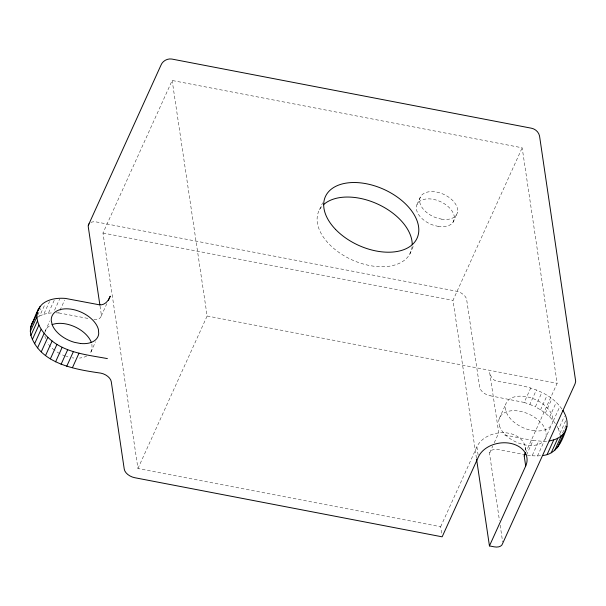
<?xml version="1.0" encoding="UTF-8"?>
<svg xmlns="http://www.w3.org/2000/svg" width="606" height="606" viewBox="0 0 606 606"><rect width="100%" height="100%" fill="white"/><g stroke="black" fill="none" stroke-linecap="round" stroke-linejoin="round"><path stroke-width="0.45" stroke-dasharray="3.03 2.27" d="M37.822 314.749L40.534 308.772M37.64 317.286L39.685 315.953L45.117 303.992M39.685 315.953L43.746 314.294L49.563 301.477M43.746 314.294L48.359 313.219L54.555 299.553M54.578 310.196L59.615 299.091M45.17 331.24L49.821 320.991M56.116 312.847L58.812 312.931L59.585 311.219M59.971 310.363L64.622 300.114M441.607 533.159L440.66 526.735L137.948 468.521L102.975 233.022L172.165 80.492L522.175 147.803L557.149 383.303L526.137 451.659M101.21 316.082L107.232 302.803M90.892 352.041L95.543 341.792M137.948 468.521L207.138 315.991L172.165 80.492M319.559 209.646L322.657 202.805M417.011 204.472L420.306 197.208M409.754 254.141L414.019 244.741M452.879 222.478L457.454 212.411M476.422 458.144L452.985 300.334L522.175 147.803M440.66 526.735L476.899 446.834A25.164 18.551 -8.4 0 1 504.987 432.737A25.164 18.551 -8.4 0 1 525.584 450.099M499.238 418.564L505.828 404.035M489.716 452.773L492.731 446.137M494.238 442.819L498.753 432.866L489.671 372.622C490.512 376.356 492.746 380.25 496.715 381.212C519.698 384.931 547.438 388.098 561.929 409.058M490.125 395.748L524.182 402.429L530.773 387.901M524.182 402.429L529.841 404.391L536.431 389.863M555.338 423.586C550.331 416.337 543.059 410.959 535.34 406.876L541.931 392.355M540.544 409.838L547.135 395.309M545.355 413.209L551.945 398.68M526.493 455L533.083 440.479L544.09 441.426L549.15 440.971M549.65 416.905L556.24 402.376M527.432 455.136L532.106 455.788L538.696 441.259M532.106 455.788L537.499 455.954L544.09 441.426M544.961 439.365L551.551 424.836M553.339 420.852L559.929 406.323M560.497 436.502L558.58 429.131L564.391 416.314M560.02 433.282L566.602 418.754M562.55 433.04L566.042 425.351M48.359 313.219L53.419 312.764M537.499 455.954L540.87 455.651M58.812 312.931L89.143 318.642M102.975 233.022L452.985 300.334M207.138 315.991L557.149 383.303M504.707 435.017L533.083 440.479M525.584 454.826L498.117 449.546A10.067 6.143 24.4 0 0 489.656 454.455L499.465 520.524M529.841 404.391L535.34 406.876M557.081 426.344L558.58 429.131M44.927 336.247L45.48 338.648M525.364 447.198L526.046 451.781M500.155 525.175L502.647 541.923M476.899 446.834L478.263 456.015M100.035 306.022L101.278 314.4A10.12 6.174 24.4 0 1 93.642 319.468M91.877 344.246L92.135 348.382A25.164 15.355 24.4 0 1 89.468 353.912M412.118 246.589A50.336 30.709 24.4 0 1 352.154 259.944A50.336 30.709 24.4 0 1 322.165 206.055M90.9 222.425A10.067 6.143 24.4 0 1 96.748 222.023L456.22 291.153A10.067 6.143 24.4 0 1 466.673 299.697L479.664 387.166A10.12 6.174 24.4 0 0 490.125 395.748M86.832 355.927A25.164 15.355 24.4 0 1 79.462 358.078M73.871 358.025A25.164 15.355 24.4 0 1 72.205 357.805M67.948 356.881A25.164 15.355 24.4 0 1 66.251 356.373M65.395 356.078A25.164 15.355 24.4 0 1 60.426 353.949M59.623 353.533A25.164 15.355 24.4 0 1 55.108 350.7M54.411 350.177A25.164 15.355 24.4 0 1 47.139 342.367M44.791 332.755A25.164 15.355 24.4 0 1 50.427 325.392M534.53 430.821L528.606 429.677A25.164 15.355 24.4 0 1 506.328 412.247L505.328 407.967A25.164 15.355 24.4 0 1 526.591 396.741A25.164 15.355 24.4 0 1 552.536 417.042L552.786 421.178A25.164 15.355 24.4 0 1 534.53 430.821M441.819 219.198L437.055 218.077A20.134 12.287 24.4 0 1 422.155 194.685A20.134 12.287 24.4 0 1 454.25 202.245A20.134 12.287 24.4 0 1 441.819 219.198M438.524 226.462L433.76 225.341A20.134 12.287 24.4 0 1 418.86 201.95A20.134 12.287 24.4 0 1 450.955 209.509A20.134 12.287 24.4 0 1 438.524 226.462M499.738 426.775L498.738 422.496A25.164 15.355 24.4 0 1 520.001 411.269A25.164 15.355 24.4 0 1 545.945 431.57L546.195 435.706A25.164 15.355 24.4 0 1 525.001 444.91A25.164 15.355 24.4 0 1 499.738 426.775"/><path stroke-width="0.91" d="M88.347 225.25L160.84 65.456C162.4 61.07 167.286 58.267 171.854 59.055L531.326 128.192C535.318 128.926 538.711 132.01 539.545 136.024L575.677 381.31L575.071 383.81L502.579 543.605A10.067 6.143 24.4 0 1 494.185 546.832L489.451 545.923L525.697 466.029A25.164 18.551 -8.4 0 0 510.282 443.319A25.164 18.551 -8.4 0 0 478.399 456.932L442.153 536.825L134.714 477.702A10.067 6.143 24.4 0 1 124.253 469.158L111.269 381.682A10.067 6.143 24.4 0 0 100.808 373.137C75.379 369.418 40.367 364.009 30.898 335.436C30.035 331.649 30.126 327.657 31.648 324.043C35.451 317.347 36.769 308.84 42.859 303.644C49.237 298.781 57.623 297.834 65.395 298.41L99.407 304.81C104.709 305.515 108.618 300.674 110.247 296.167L108.36 300.318M107.398 358.608C86.87 354.745 63.577 352.866 47.851 337.292C40.647 330.384 34.087 319.688 38.239 309.522M542.559 455.492C556.058 454.591 562.126 441.327 565.852 430.139C568.678 423.609 566.557 416.193 562.929 410.429M559.262 444.668L560.088 442.016M30.55 327.581L37.443 312.348M38.223 310.636L40.163 306.363M30.3 331.406L36.89 316.885M30.898 335.436L37.489 320.915M32.338 339.587L38.92 325.066M34.58 343.761L41.17 329.24M37.58 347.867L44.162 333.345M41.269 351.813L47.851 337.292M45.564 355.51L52.146 340.989M50.366 358.873L56.956 344.352M55.578 361.835L62.168 347.314M61.077 364.327L67.66 349.806M66.736 366.282L73.318 351.768M72.432 367.675L79.022 353.154M525.697 466.029L524.198 455.932L525.75 452.515M547.165 454.424L553.755 439.895C558.808 438.259 563.535 435.055 565.852 430.139M551.225 452.758L557.815 438.236M554.641 450.546L561.232 436.017M557.346 447.826L563.936 433.305M565.012 430.881L566.951 426.609M31.648 324.043L33.572 320.885M549.15 440.971L553.755 439.895M476.558 459.083L489.451 545.923M99.892 305.091L88.287 226.932A10.067 6.143 24.4 0 1 89.052 223.811M323.452 204.76A50.336 30.709 24.4 0 1 377.167 203.843A50.336 30.709 24.4 0 1 412.216 244.771M525.197 453.038A25.164 18.551 -8.4 0 1 524.198 455.932M52.071 324.649A25.164 15.355 24.4 0 1 91.362 342.519M80.462 343.496L74.538 342.36A25.164 15.355 24.4 0 1 52.26 324.922L51.26 320.642A25.164 15.355 24.4 0 1 72.523 309.416A25.164 15.355 24.4 0 1 98.467 329.725L98.717 333.861A25.164 15.355 24.4 0 1 80.462 343.496M335.618 229.469A50.336 30.709 24.4 0 0 416.345 239.62A50.336 30.709 24.4 0 0 361.782 183.012A50.336 30.709 24.4 0 0 335.618 229.469"/></g></svg>
